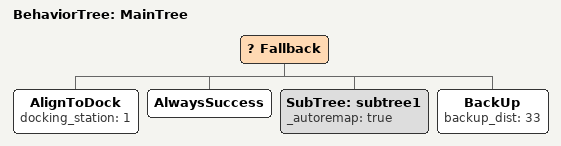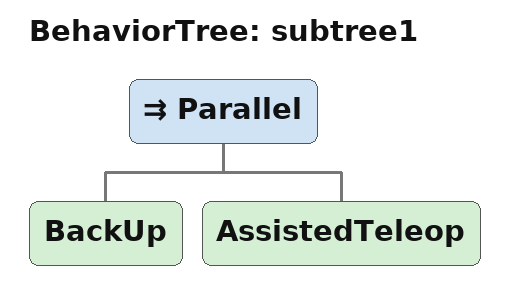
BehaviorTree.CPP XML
<root main_tree_to_execute="MainTree">
  <BehaviorTree ID="MainTree">
    <Fallback>
      <AlignToDock docking_station="1"/>
      <AlwaysSuccess/>
      <SubTree ID="subtree1" _autoremap="true"/>
      <BackUp backup_dist="33"/>
    </Fallback>
  </BehaviorTree>
  <BehaviorTree ID="subtree1">
    <Parallel>
      <BackUp/>
      <AssistedTeleop/>
    </Parallel>
  </BehaviorTree>
</root>
